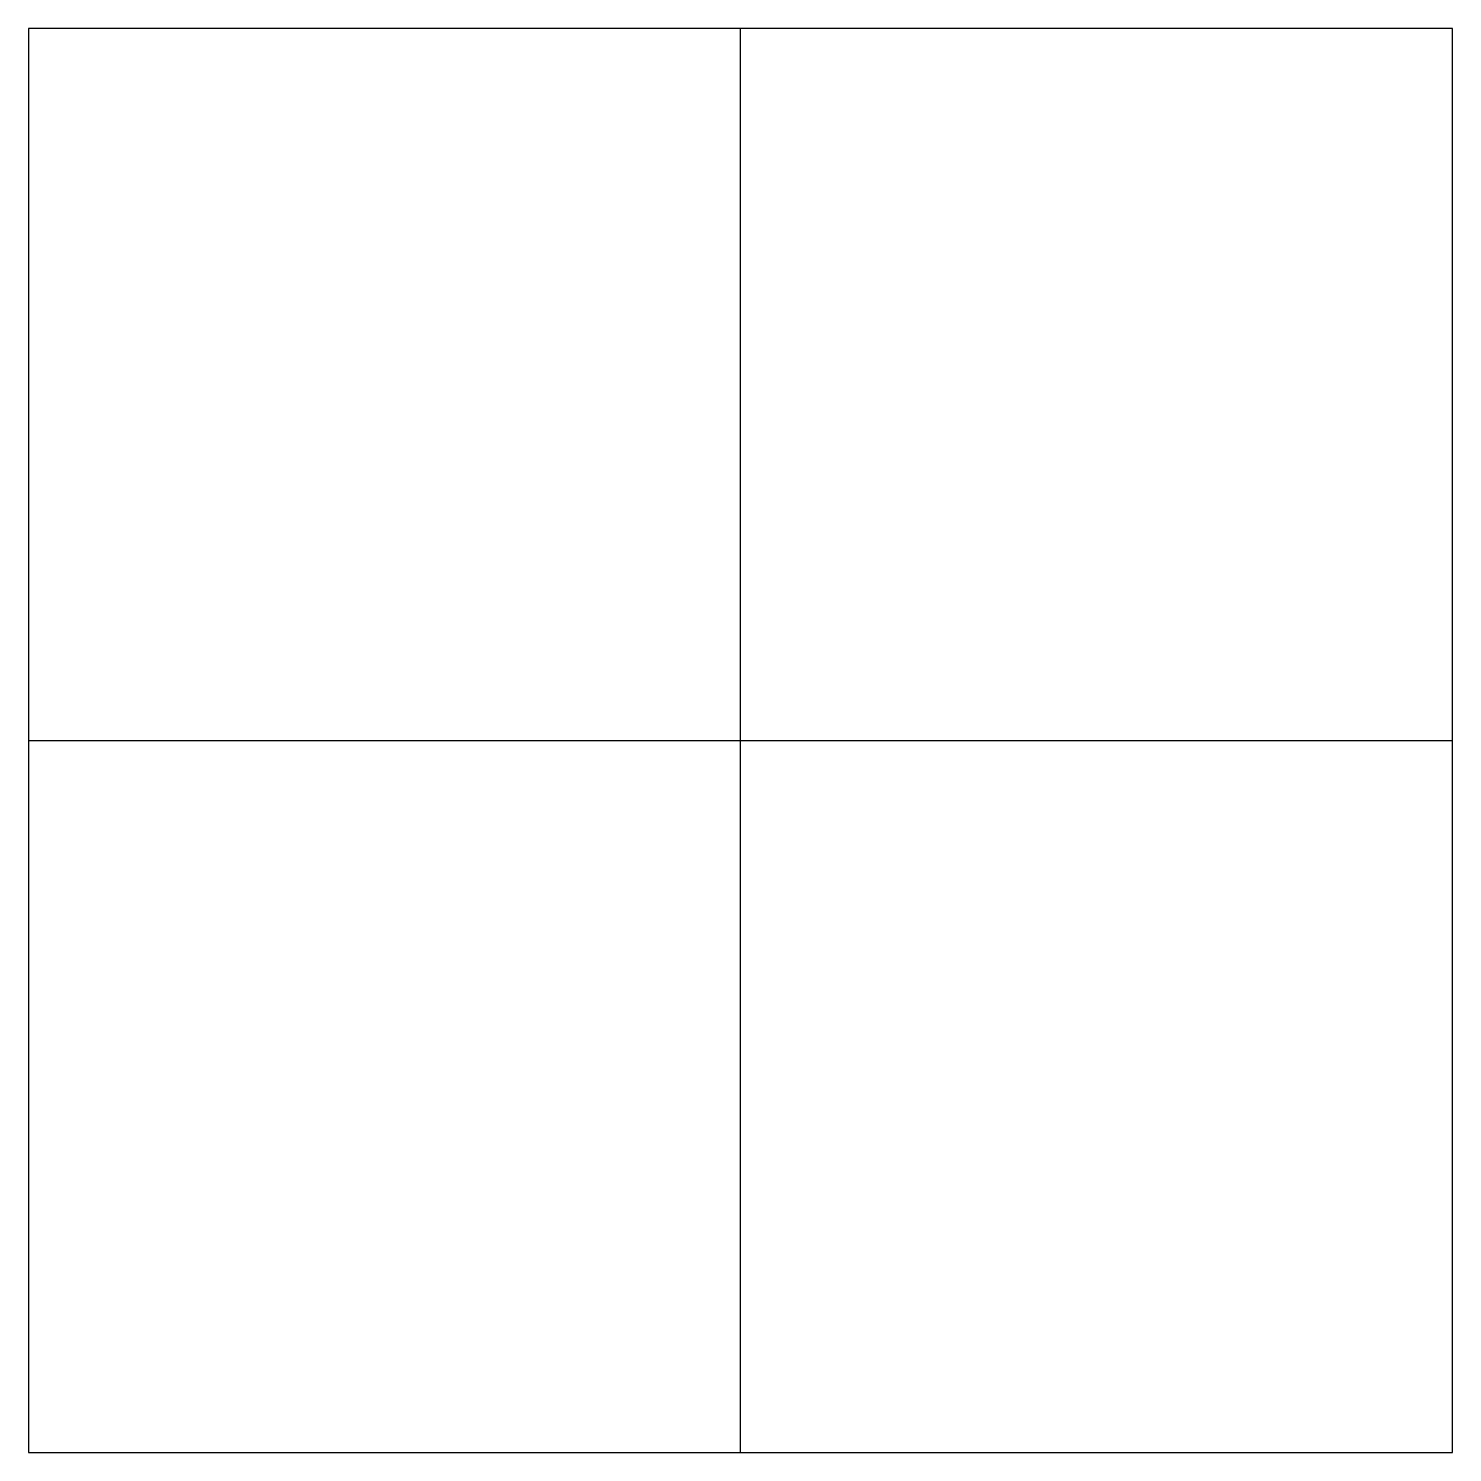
# Model space of a CAD drawing. Extents: x 0 to 1200, y 0 to 1200.
import ezdxf

# ---------------------------------------------------------------- set-up
doc = ezdxf.new("R2010")
doc.units = 0

msp = doc.modelspace()

# ---------------------------------------------------------------- linework, layer by layer
at = {"layer": 'CENTER'}
for p, q in [((600, 0), (600, 1200)), ((0, 600), (1200, 600))]:
    msp.add_line(p, q, dxfattribs=at)
at = {"layer": 'CUT'}
for p, q in [((1200, 1200), (0, 1200)), ((0, 1200), (0, 0)), ((1200, 0), (1200, 1200)), ((0, 0), (1200, 0))]:
    msp.add_line(p, q, dxfattribs=at)

doc.saveas('drawing.dxf')
